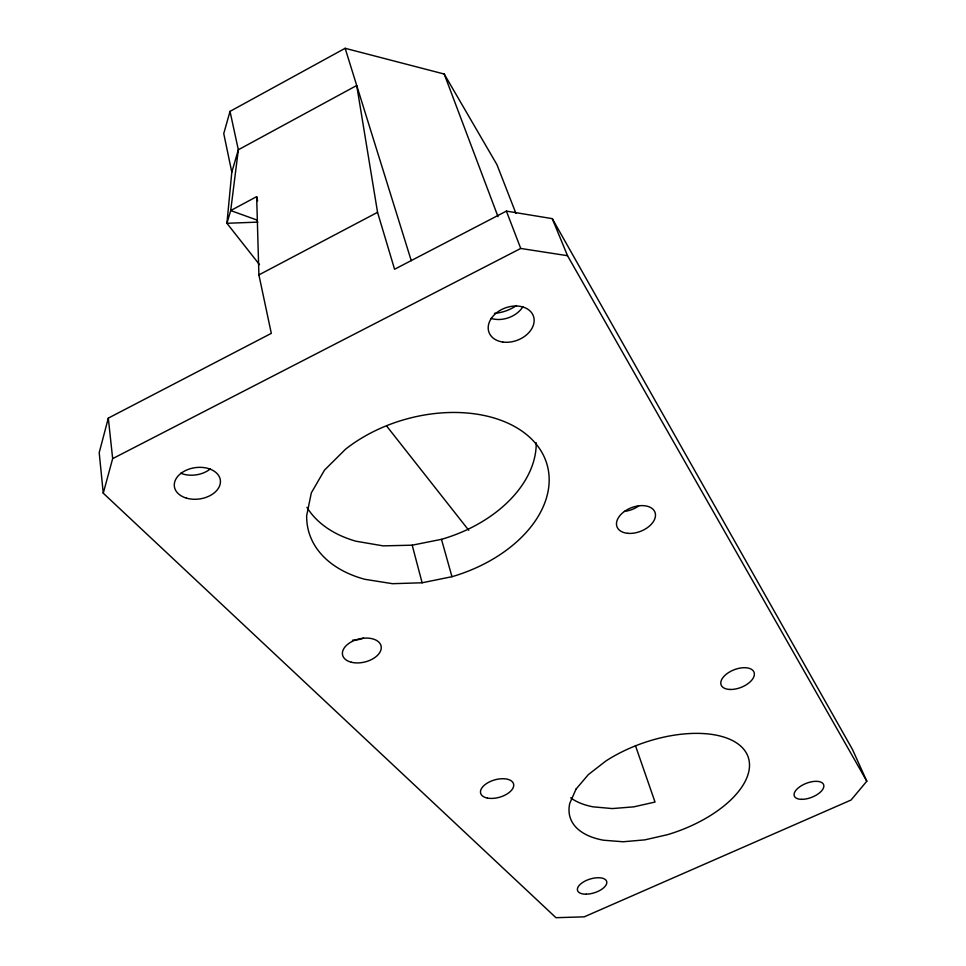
<?xml version="1.0" encoding="UTF-8"?>
<svg xmlns="http://www.w3.org/2000/svg" width="966" height="966" viewBox="0 0 966 966"><rect width="100%" height="100%" fill="white"/><g stroke="black" fill="none" stroke-linecap="round" stroke-linejoin="round"><path stroke-width="1.45" d="M515.916 213.353L496.959 164.691L444.227 74.044L345.14 48.3L230.017 111.38L238.336 149.778L231.804 172.177L226.925 223.291L259.492 264.624M256.787 219.97L230.705 210.564L256.654 196.641L258.9 274.899L271.313 333.355L108.301 418.121L99.196 452.68L103.265 493.203L555.969 917.7L584.237 916.843L851.07 800.017L866.804 781.204L852.471 749.459L552.262 218.642L506.389 211.107L394.575 269.248L377.549 212.327L356.72 85.491L238.336 149.778L230.705 210.564L226.925 223.291L257.862 222.12M103.265 493.203L112.66 458.633L108.301 418.121M230.017 111.38L223.75 133.586L231.804 172.177M258.9 274.899L377.549 212.327M112.66 458.633L520.734 248.455L567.525 255.7L866.804 781.204M422.118 582.776L451.967 576.702A123.793 82.062 -15.6 0 0 535.864 443.732A123.793 82.062 -15.6 0 0 345.502 449.238L324.504 470.116L311.318 492.865L306.669 515.699A123.793 82.062 -15.6 0 0 364.858 579.298L392.498 583.693L422.118 582.776L412.192 545.186L383.104 545.862L355.935 541.214A121.197 82.545 -15.4 0 1 306.947 507.355M412.192 545.186L441.474 539.33A121.197 82.545 -15.4 0 0 536.227 442.742M386.678 426.091L468.776 530.322M552.262 218.642L567.525 255.7M506.389 211.107L520.734 248.455M444.227 74.044L498.009 216.65M635.447 745.607L655.02 802.046L633.781 806.852L612.335 808.566L592.991 806.827A92.494 48.155 -19 0 1 570.652 797.844M345.14 48.3L411.275 260.711M441.474 539.33L451.967 576.702M256.654 196.641L257.596 200.856M516.496 305.534A34.667 25.913 -20.5 0 1 494.483 313.37M522.872 306.802A23.329 17.267 -20.4 0 1 491.114 318.394M638.695 505.955A20.081 12.739 -21.2 0 1 624.459 511.388M363.494 638.152A19.561 11.954 -13.2 0 1 352.433 640.217M210.322 468.921A22.894 15.842 -7.6 0 1 180.666 473.195M576.05 789.077L569.783 803.289A94.004 47.394 -18.9 0 0 603.581 840.227L623.142 841.76L644.877 839.865L667.446 834.696A94.004 47.394 -18.9 0 0 743.651 749.145A94.004 47.394 -18.9 0 0 605.887 760.991L588.342 774.611L576.05 789.077M487.335 798.049A17.11 9.008 -16 0 0 513.646 786.167A17.11 9.008 -16 0 0 490.317 781.482A17.11 9.008 -16 0 0 487.335 798.049M586.217 894.178A15.263 7.197 -17.3 0 0 606.72 881.632A15.263 7.197 -17.3 0 0 583.319 882.043A15.263 7.197 -17.3 0 0 586.217 894.178M801.635 799.341A15.71 7.499 -21.2 0 0 823.865 785.95A15.71 7.499 -21.2 0 0 801.394 785.708A15.71 7.499 -21.2 0 0 801.635 799.341M729.825 689.458A17.617 9.467 -21.2 0 0 754.349 673.725A17.617 9.467 -21.2 0 0 728.569 672.577A17.617 9.467 -21.2 0 0 729.825 689.458M351.382 662.253A19.791 11.894 -13.3 0 0 381.256 648.15A19.791 11.894 -13.3 0 0 352.832 641.11A19.791 11.894 -13.3 0 0 351.382 662.253M186.378 498.106A23.208 15.806 -8 0 0 220.429 481.165A23.208 15.806 -8 0 0 185.255 470.684A23.208 15.806 -8 0 0 186.378 498.106M627.791 533.329A20.334 12.679 -21.1 0 0 655.407 513.997A20.334 12.679 -21.1 0 0 624.724 511.231A20.334 12.679 -21.1 0 0 627.791 533.329M502.743 342.024A23.655 17.243 -20.3 0 0 533.896 317.85A23.655 17.243 -20.3 0 0 496.874 312.561A23.655 17.243 -20.3 0 0 502.743 342.024"/></g></svg>
